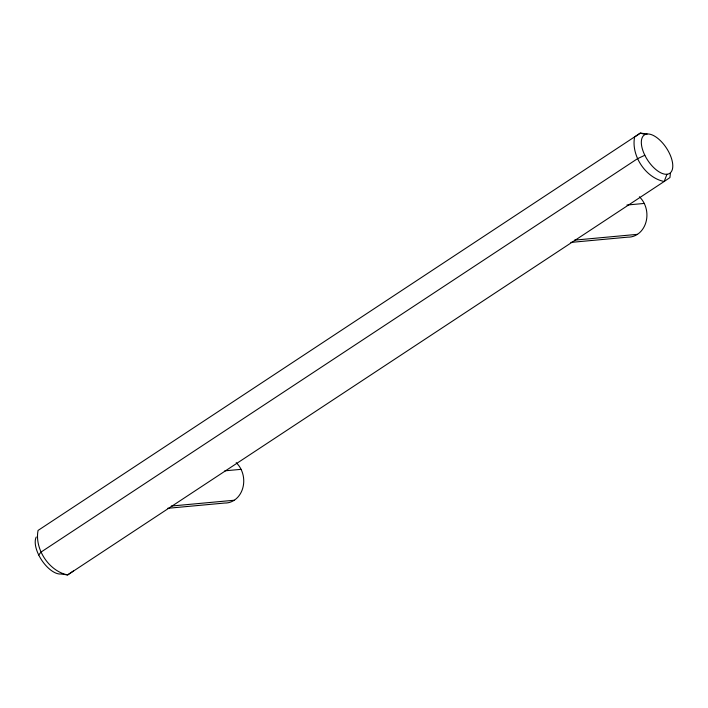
<?xml version="1.0" encoding="UTF-8"?>
<svg xmlns="http://www.w3.org/2000/svg" width="708" height="708" viewBox="0 0 708 708"><rect width="100%" height="100%" fill="white"/><g stroke="black" fill="none" stroke-linecap="round" stroke-linejoin="round"><path stroke-width="1.06" d="M670.388 173.416L669.936 177.575L664.184 181.496L67.641 574.914L60.853 574.002A23.001 11.186 56.6 0 1 41.701 560.17A23.001 11.186 56.6 0 1 36.25 536.991M666.971 174.265A23.001 11.186 56.6 0 1 641.519 145.043A23.001 11.186 56.6 0 1 662.688 143.087A23.001 11.186 56.6 0 1 666.971 174.265L664.184 181.496C645.59 177.867 630.943 155.512 634.607 137.007L640.359 133.086L647.147 133.998M38.719 555.001L41.037 552.072L637.581 158.645L644.838 155.264M73.393 570.993L67.641 574.914C49.047 571.285 34.4 548.93 38.064 530.425L640.359 133.086L644.333 134.228M626.934 205.037L644.245 203.435M574.454 240.154L637.439 234.339M570.843 242.41L627.819 237.145A22.78 19.266 84.7 0 0 645.935 222.268A22.78 19.266 84.7 0 0 639.377 196.78M224.834 470.838L241.065 469.333M171.274 506.052L234.26 500.237M167.663 508.309L224.631 503.043A22.78 19.266 84.7 0 0 242.756 488.166A22.78 19.266 84.7 0 0 236.198 462.678"/></g></svg>
